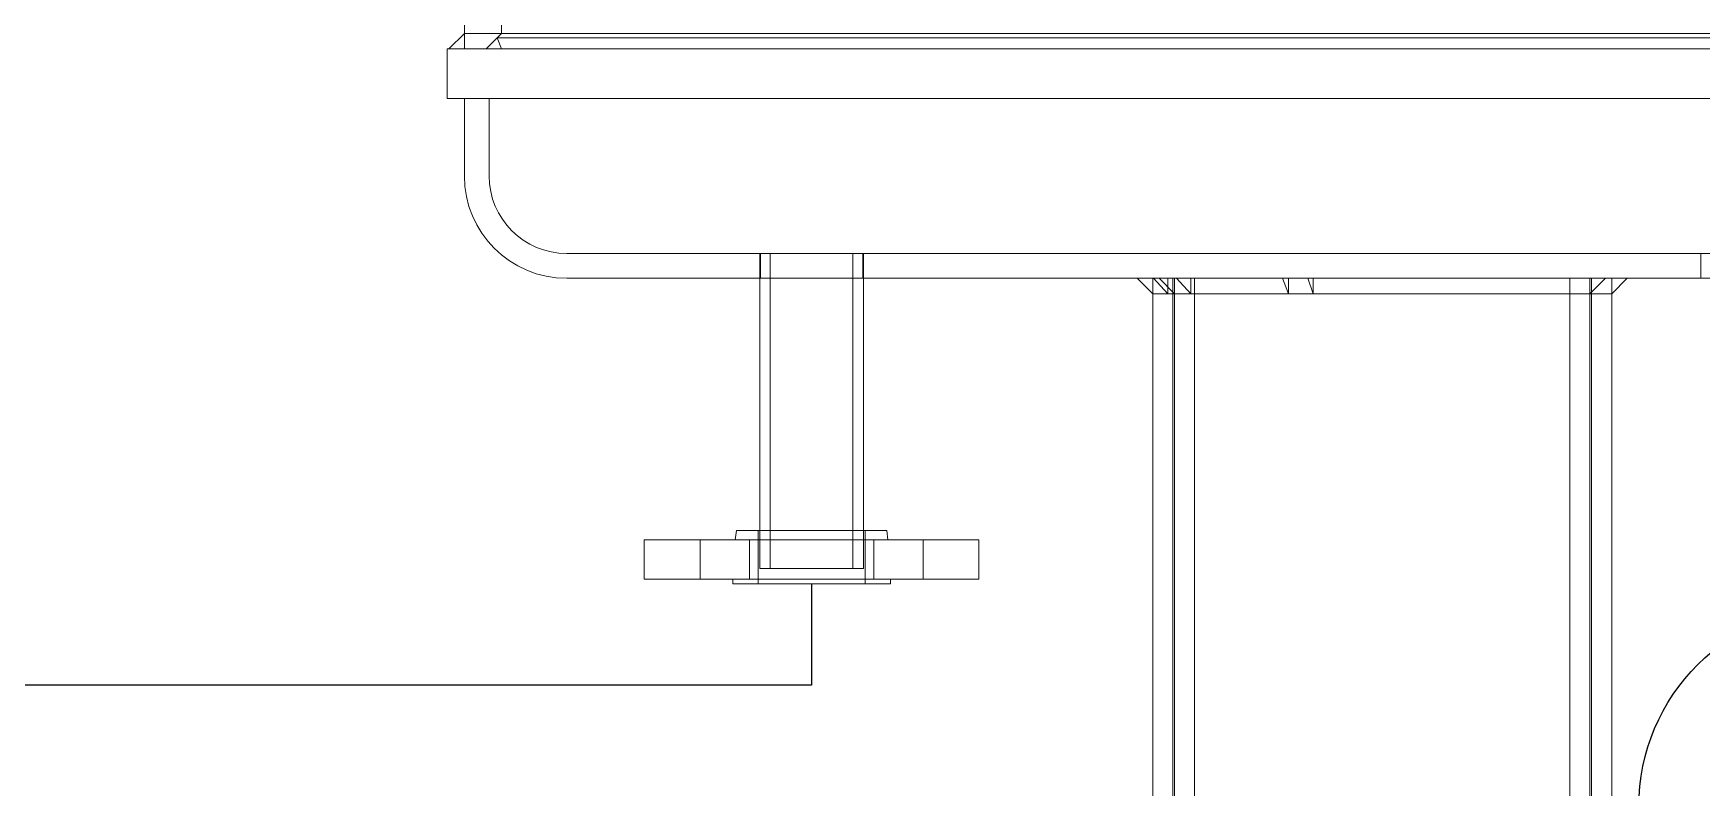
# Model space of a CAD drawing. Header units: millimetres. Extents: x 24306 to 29428, y 5751 to 9375.
# Drawn here: x 26631.5 to 26736.6, y 7403.9 to 7451.4 of the extents above; entities that cross this region are included whole.
import ezdxf

# ---------------------------------------------------------------- set-up
doc = ezdxf.new("R2010")
doc.units = ezdxf.units.MM
doc.layers.add('Equipment', color=123, linetype='Continuous')
doc.layers.add('HW LINE', color=1, linetype='Continuous')

# ---------------------------------------------------------------- blocks, each defined once
blk = doc.blocks.new('A$Ce64cb7e9')
at = {"layer": 'Equipment', "linetype": 'Continuous', "lineweight": 0, "extrusion": (-2.22045e-16, 1, 0)}
for p, q in [((-280.54, 829), (-280.54, 1574)), ((-292.54, 829), (-292.54, 856.35)), ((-292.54, 829), (-297.54, 824)), ((-292.54, 829), (1231.46, 829)), ((-292.54, 824), (-292.54, 829)), ((-292.54, 824), (-292.54, 829)), ((-280.54, 829), (-285.54, 824)), ((-298.04, 824), (469.46, 824)), ((-298.04, 824), (-298.04, 808)), ((-282, 827.54), (-285.54, 824)), ((-282, 827.54), (469.46, 827.54)), ((-280.54, 824), (-282, 827.54)), ((-298.04, 808), (469.46, 808)), ((-292.54, 783), (-292.54, 808)), ((-284.54, 783), (-284.54, 808)), ((438.02, 758), (-259.54, 758)), ((-197.24, 750), (-197.24, 758)), ((-197.04, 758), (-197.04, 750)), ((-193.86, 656.4), (-193.86, 758)), ((-167.21, 656.4), (-167.21, 758)), ((-164.04, 758), (-164.04, 750)), ((-163.84, 750), (-163.84, 758)), ((106.27, 758), (106.27, 750)), ((-55.92, 750), (-259.54, 750)), ((-197.24, 668.67), (-197.24, 750)), ((-163.84, 668.67), (-163.84, 750)), ((-70.5, 745), (-75.5, 750)), ((-70.5, 745), (-70.5, 750)), ((-70.5, 745), (-70.5, 750)), ((-65.64, 745), (-70.29, 750)), ((-63.49, 745), (-68.49, 750)), ((-65.64, 750), (-65.64, 745)), ((-64, 0), (-64, 750)), ((-63.49, 0), (-63.49, 750)), ((-63.49, 745), (-63.49, 750)), ((-62.86, 750), (-58.23, 745)), ((-58.23, 745), (-58.23, 750)), ((-56.99, 0), (-56.99, 750)), ((-43.78, 750), (-55.92, 750)), ((974.85, 750), (-43.78, 750)), ((-28.61, 750), (-26.71, 745)), ((-26.71, 745), (-26.71, 750)), ((-18.72, 745), (-20.54, 750)), ((-18.72, 750), (-18.72, 745)), ((64, 0), (64, 750)), ((70.5, 745), (75.5, 750)), ((70.5, 745), (70.5, 750)), ((70.5, 745), (70.5, 750)), ((71.01, 0), (71.01, 750)), ((77.51, 745), (82.51, 750)), ((77.51, 745), (77.51, 750)), ((77.51, 745), (77.51, 750)), ((-70.5, 0), (-70.5, 745)), ((-65.64, 745), (-70.5, 745)), ((-26.71, 745), (-65.64, 745)), ((70.5, 745), (-26.71, 745)), ((70.5, 0), (70.5, 745)), ((77.51, 745), (70.5, 745)), ((77.51, 484), (77.51, 745)), ((-204.8, 668.67), (-205.17, 665.62)), ((-156.27, 668.67), (-204.8, 668.67)), ((-197.81, 651.4), (-197.81, 668.67)), ((-197.24, 656.4), (-197.24, 668.67)), ((-163.84, 656.4), (-163.84, 668.67)), ((-163.26, 651.4), (-163.26, 668.67)), ((-156.27, 668.67), (-155.9, 665.62)), ((-126.56, 665.62), (-234.51, 665.62)), ((-234.51, 652.92), (-234.51, 665.62)), ((-216.49, 652.92), (-216.49, 665.62)), ((-200.62, 652.92), (-200.62, 665.62)), ((-160.46, 652.92), (-160.46, 665.62)), ((-144.58, 652.92), (-144.58, 665.62)), ((-126.56, 652.92), (-126.56, 665.62)), ((-126.56, 652.92), (-234.51, 652.92)), ((-205.94, 651.4), (-205.94, 652.92)), ((-155.14, 651.4), (-205.94, 651.4)), ((-197.24, 656.4), (-180.54, 656.4)), ((-180.54, 656.4), (-163.84, 656.4)), ((-155.14, 651.4), (-155.14, 652.92))]:
    blk.add_line(p, q, dxfattribs=at)
at = {"layer": 'Equipment', "linetype": 'Continuous', "lineweight": 0, "extrusion": (0, 0, -1)}
for radius in [33, 25]:
    blk.add_arc((259.54, 783), radius, 270, 0, dxfattribs=at)
at = {"layer": 'Equipment', "linetype": 'Continuous', "lineweight": 0}
blk.add_open_spline([(461.44, 829), (397.48, 830.2), (333.91, 831.4), (272.29, 832.6), (256.25, 832.91), (240.35, 833.22), (224.59, 833.54), (208.83, 833.85), (193.21, 834.16), (177.82, 834.47), (162.44, 834.79), (147.28, 835.1), (132.37, 835.41), (117.47, 835.73), (102.82, 836.04), (88.45, 836.35), (50.12, 837.18), (13.75, 838.01), (-20.22, 838.85), (-28.72, 839.05), (-37.06, 839.26), (-45.25, 839.47), (-53.44, 839.68), (-61.47, 839.89), (-69.32, 840.1), (-85.03, 840.52), (-100.01, 840.93), (-114.25, 841.35), (-142.71, 842.18), (-168.18, 843.01), (-190.33, 843.84), (-201.41, 844.26), (-211.67, 844.68), (-221.06, 845.1), (-225.75, 845.3), (-230.23, 845.51), (-234.48, 845.72), (-238.74, 845.93), (-242.76, 846.14), (-246.55, 846.35), (-261.72, 847.18), (-273.21, 848.01), (-280.91, 848.84), (-286.69, 849.47), (-290.33, 850.09), (-291.8, 850.72), (-292.29, 850.93), (-292.53, 851.14), (-292.54, 851.35), (-292.54, 851.35), (-292.54, 851.35), (-292.54, 851.35)], degree=3, knots=[-3362.824836, -3362.824836, -3362.824836, -3362.824836, -3343.608515, -3343.608515, -3343.608515, -3338.606108, -3338.606108, -3338.606108, -3333.6037, -3333.6037, -3333.6037, -3328.601293, -3328.601293, -3328.601293, -3323.598886, -3323.598886, -3323.598886, -3310.259134, -3310.259134, -3310.259134, -3306.924196, -3306.924196, -3306.924196, -3303.589258, -3303.589258, -3303.589258, -3296.919382, -3296.919382, -3296.919382, -3283.579629, -3283.579629, -3283.579629, -3276.909753, -3276.909753, -3276.909753, -3273.574815, -3273.574815, -3273.574815, -3270.239877, -3270.239877, -3270.239877, -3256.900125, -3256.900125, -3256.900125, -3246.89531, -3246.89531, -3246.89531, -3243.560372, -3243.560372, -3243.560372, -3243.539587, -3243.539587, -3243.539587, -3243.539587], dxfattribs=at)

msp = doc.modelspace()

# ---------------------------------------------------------------- linework, layer by layer
msp.add_circle((26745.34, 7402.7), 12.69)
at = {"layer": 'HW LINE'}
for p, q in [((26680.54, 7416.75), (26680.54, 7410.36)), ((26680.54, 7410.36), (26524.67, 7410.36))]:
    msp.add_line(p, q, dxfattribs=at)

# ---------------------------------------------------------------- block references
at = {"xscale": 0.1953125, "yscale": 0.1953125, "zscale": 0.1953125}
msp.add_blockref('A$Ce64cb7e9', (26715.8, 7289.52), dxfattribs=at)

doc.saveas('drawing.dxf')
